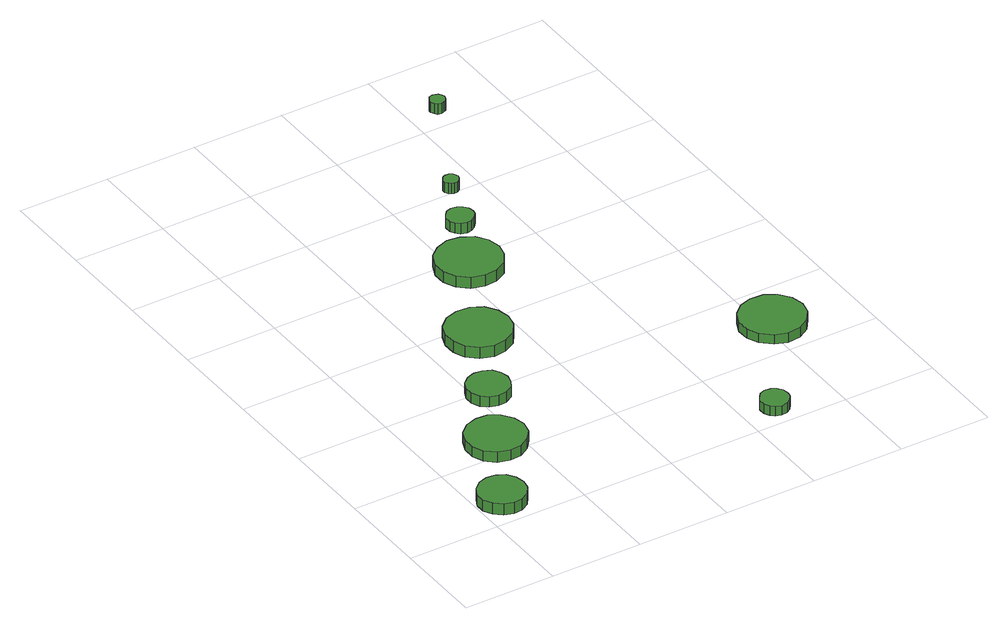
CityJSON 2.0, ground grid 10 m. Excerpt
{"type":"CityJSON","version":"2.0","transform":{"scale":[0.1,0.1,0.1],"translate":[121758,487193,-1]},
"CityObjects":{
"tree1":{"type":"SolitaryVegetationObject","attributes":{"function":"something"},"geometry":[{"type":"MultiSurface","lod":"1","boundaries":[[[0,1,2,3,4,5,6,7,8,9,10,11,12,13,14]],[[15,16,17,18,19,20,21,22,23,24,25,26,27,28,29]],[[0,29,28,1]],[[1,28,27,2]],[[2,27,26,3]],[[3,26,25,4]],[[4,25,24,5]],[[5,24,23,6]],[[6,23,22,7]],[[7,22,21,8]],[[8,21,20,9]],[[9,20,19,10]],[[10,19,18,11]],[[11,18,17,12]],[[12,17,16,13]],[[13,16,15,14]],[[14,15,29,0]]]}]},
"tree2":{"type":"SolitaryVegetationObject","attributes":{"function":"something"},"geometry":[{"type":"MultiSurface","lod":"1","boundaries":[[[30,31,32,33,34,35,36,37,38,39,40,41,42,43,44]],[[45,46,47,48,49,50,51,52,53,54,55,56,57,58,59]],[[30,59,58,31]],[[31,58,57,32]],[[32,57,56,33]],[[33,56,55,34]],[[34,55,54,35]],[[35,54,53,36]],[[36,53,52,37]],[[37,52,51,38]],[[38,51,50,39]],[[39,50,49,40]],[[40,49,48,41]],[[41,48,47,42]],[[42,47,46,43]],[[43,46,45,44]],[[44,45,59,30]]]}]},
"tree3":{"type":"SolitaryVegetationObject","attributes":{"function":"something"},"geometry":[{"type":"MultiSurface","lod":"1","boundaries":[[[60,61,62,63,64,65,66,67,68,69,70,71,72,73,74]],[[75,76,77,78,79,80,81,82,83,84,85,86,87,88,89]],[[60,89,88,61]],[[61,88,87,62]],[[62,87,86,63]],[[63,86,85,64]],[[64,85,84,65]],[[65,84,83,66]],[[66,83,82,67]],[[67,82,81,68]],[[68,81,80,69]],[[69,80,79,70]],[[70,79,78,71]],[[71,78,77,72]],[[72,77,76,73]],[[73,76,75,74]],[[74,75,89,60]]]}]},
"tree4":{"type":"SolitaryVegetationObject","attributes":{"function":"something"},"geometry":[{"type":"MultiSurface","lod":"1","boundaries":[[[90,91,92,93,94,95,96,97,98,99,100,101,102,103,104]],[[105,106,107,108,109,110,111,112,113,114,115,116,117,118,119]],[[90,119,118,91]],[[91,118,117,92]],[[92,117,116,93]],[[93,116,115,94]],[[94,115,114,95]],[[95,114,113,96]],[[96,113,112,97]],[[97,112,111,98]],[[98,111,110,99]],[[99,110,109,100]],[[100,109,108,101]],[[101,108,107,102]],[[102,107,106,103]],[[103,106,105,104]],[[104,105,119,90]]]}]},
"tree5":{"type":"SolitaryVegetationObject","attributes":{"function":"something"},"geometry":[{"type":"MultiSurface","lod":"1","boundaries":[[[120,121,122,123,124,125,126,127,128,129,130,131,132,133,134]],[[135,136,137,138,139,140,141,142,143,144,145,146,147,148,149]],[[120,149,148,121]],[[121,148,147,122]],[[122,147,146,123]],[[123,146,145,124]],[[124,145,144,125]],[[125,144,143,126]],[[126,143,142,127]],[[127,142,141,128]],[[128,141,140,129]],[[129,140,139,130]],[[130,139,138,131]],[[131,138,137,132]],[[132,137,136,133]],[[133,136,135,134]],[[134,135,149,120]]]}]},
"tree6":{"type":"SolitaryVegetationObject","attributes":{"function":"something"},"geometry":[{"type":"MultiSurface","lod":"1","boundaries":[[[150,151,152,153,154,155,156,157,158,159,160,161,162,163,164]],[[165,166,167,168,169,170,171,172,173,174,175,176,177,178,179]],[[150,179,178,151]],[[151,178,177,152]],[[152,177,176,153]],[[153,176,175,154]],[[154,175,174,155]],[[155,174,173,156]],[[156,173,172,157]],[[157,172,171,158]],[[158,171,170,159]],[[159,170,169,160]],[[160,169,168,161]],[[161,168,167,162]],[[162,167,166,163]],[[163,166,165,164]],[[164,165,179,150]]]}]},
"tree7":{"type":"SolitaryVegetationObject","attributes":{"function":"something"},"geometry":[{"type":"MultiSurface","lod":"1","boundaries":[[[180,181,182,183,184,185,186,187,188,189,190,191,192,193,194]],[[195,196,197,198,199,200,201,202,203,204,205,206,207,208,209]],[[180,209,208,181]],[[181,208,207,182]],[[182,207,206,183]],[[183,206,205,184]],[[184,205,204,185]],[[185,204,203,186]],[[186,203,202,187]],[[187,202,201,188]],[[188,201,200,189]],[[189,200,199,190]],[[190,199,198,191]],[[191,198,197,192]],[[192,197,196,193]],[[193,196,195,194]],[[194,195,209,180]]]}]},
"tree8":{"type":"SolitaryVegetationObject","attributes":{"function":"something"},"geometry":[{"type":"MultiSurface","lod":"1","boundaries":[[[210,211,212,213,214,215,216,217,218,219,220,221,222,223,224]],[[225,226,227,228,229,230,231,232,233,234,235,236,237,238,239]],[[210,239,238,211]],[[211,238,237,212]],[[212,237,236,213]],[[213,236,235,214]],[[214,235,234,215]],[[215,234,233,216]],[[216,233,232,217]],[[217,232,231,218]],[[218,231,230,219]],[[219,230,229,220]],[[220,229,228,221]],[[221,228,227,222]],[[222,227,226,223]],[[223,226,225,224]],[[224,225,239,210]]]}]},
"tree9":{"type":"SolitaryVegetationObject","attributes":{"function":"something"},"geometry":[{"type":"MultiSurface","lod":"1","boundaries":[[[240,241,242,243,244,245,246,247,248,249,250,251,252,253,254]],[[255,256,257,258,259,260,261,262,263,264,265,266,267,268,269]],[[240,269,268,241]],[[241,268,267,242]],[[242,267,266,243]],[[243,266,265,244]],[[244,265,264,245]],[[245,264,263,246]],[[246,263,262,247]],[[247,262,261,248]],[[248,261,260,249]],[[249,260,259,250]],[[250,259,258,251]],[[251,258,257,252]],[[252,257,256,253]],[[253,256,255,254]],[[254,255,269,240]]]}]},
"tree10":{"type":"SolitaryVegetationObject","attributes":{"function":"something"},"geometry":[{"type":"MultiSurface","lod":"1","boundaries":[[[270,271,272,273,274,275,276,277,278,279,280,281,282,283,284]],[[285,286,287,288,289,290,291,292,293,294,295,296,297,298,299]],[[270,299,298,271]],[[271,298,297,272]],[[272,297,296,273]],[[273,296,295,274]],[[274,295,294,275]],[[275,294,293,276]],[[276,293,292,277]],[[277,292,291,278]],[[278,291,290,279]],[[279,290,289,280]],[[280,289,288,281]],[[281,288,287,282]],[[282,287,286,283]],[[283,286,285,284]],[[284,285,299,270]]]}]}
},
"vertices":[
[53,35,18],[51,45,18],[45,54,18],[36,59,18],[26,60,18],[16,57,18],[8,50,18],[3,40,18],[3,30,18],[8,20,18],[16,13,18],[26,10,18],[36,11,18],[45,16,18],[51,25,18],[51,25,5],[45,16,5],[36,11,5],[26,10,5],[16,13,5],[8,20,5],[3,30,5],[3,40,5],[8,50,5],[16,57,5],[26,60,5],[36,59,5],[45,54,5],[51,45,5],[53,35,5],
[107,119,17],[104,132,17],[96,143,17],[85,150,17],[72,151,17],[59,147,17],[49,138,17],[44,126,17],[44,113,17],[49,101,17],[59,92,17],[72,88,17],[85,89,17],[96,96,17],[104,106,17],[104,106,5],[96,96,5],[85,89,5],[72,88,5],[59,92,5],[49,101,5],[44,113,5],[44,126,5],[49,138,5],[59,147,5],[72,151,5],[85,150,5],[96,143,5],[104,132,5],[107,119,5],
[137,195,17],[135,204,17],[130,212,17],[121,216,17],[112,217,17],[103,214,17],[96,208,17],[92,199,17],[92,190,17],[96,181,17],[103,175,17],[112,172,17],[121,173,17],[130,178,17],[135,186,17],[135,186,5],[130,178,5],[121,173,5],[112,172,5],[103,175,5],[96,181,5],[92,190,5],[92,199,5],[96,208,5],[103,214,5],[112,217,5],[121,216,5],[130,212,5],[135,204,5],[137,195,5],
[191,278,19],[188,292,19],[180,304,19],[167,311,19],[153,312,19],[139,308,19],[128,298,19],[123,285,19],[123,271,19],[128,258,19],[139,248,19],[153,243,19],[167,245,19],[180,252,19],[188,264,19],[188,264,6],[180,252,6],[167,245,6],[153,243,6],[139,248,6],[128,258,6],[123,271,6],[123,285,6],[128,298,6],[139,308,6],[153,312,6],[167,311,6],[180,304,6],[188,292,6],[191,278,6],
[247,382,20],[244,396,20],[236,408,20],[223,415,20],[209,417,20],[195,412,20],[184,403,20],[178,389,20],[178,375,20],[184,362,20],[195,352,20],[209,348,20],[223,349,20],[236,356,20],[244,368,20],[244,368,7],[236,356,7],[223,349,7],[209,348,7],[195,352,7],[184,362,7],[178,375,7],[178,389,7],[184,403,7],[195,412,7],[209,417,7],[223,415,7],[236,408,7],[244,396,7],[247,382,7],
[351,26,16],[350,33,16],[346,38,16],[341,41,16],[334,42,16],[328,40,16],[324,35,16],[321,30,16],[321,23,16],[324,17,16],[328,13,16],[334,11,16],[341,12,16],[346,15,16],[350,20,16],[350,20,5],[346,15,5],[341,12,5],[334,11,5],[328,13,5],[324,17,5],[321,23,5],[321,30,5],[324,35,5],[328,40,5],[334,42,5],[341,41,5],[346,38,5],[350,33,5],[351,26,5],
[258,446,20],[257,452,20],[253,457,20],[248,460,20],[242,461,20],[236,459,20],[232,455,20],[229,450,20],[229,443,20],[232,438,20],[236,434,20],[242,432,20],[248,433,20],[253,436,20],[257,441,20],[257,441,8],[253,436,8],[248,433,8],[242,432,8],[236,434,8],[232,438,8],[229,443,8],[229,450,8],[232,455,8],[236,459,8],[242,461,8],[248,460,8],[253,457,8],[257,452,8],[258,446,8],
[277,502,21],[276,505,21],[274,508,21],[271,510,21],[267,510,21],[264,509,21],[262,507,21],[260,504,21],[260,500,21],[262,497,21],[264,495,21],[267,494,21],[271,494,21],[274,496,21],[276,499,21],[276,499,9],[274,496,9],[271,494,9],[267,494,9],[264,495,9],[262,497,9],[260,500,9],[260,504,9],[262,507,9],[264,509,9],[267,510,9],[271,510,9],[274,508,9],[276,505,9],[277,502,9],
[444,145,17],[441,159,17],[432,171,17],[420,178,17],[405,179,17],[392,175,17],[381,165,17],[375,152,17],[375,138,17],[381,125,17],[392,115,17],[405,110,17],[420,112,17],[432,119,17],[441,131,17],[441,131,6],[432,119,6],[420,112,6],[405,110,6],[392,115,6],[381,125,6],[375,138,6],[375,152,6],[381,165,6],[392,175,6],[405,179,6],[420,178,6],[432,171,6],[441,159,6],[444,145,6],
[337,621,23],[336,624,23],[334,627,23],[331,628,23],[328,629,23],[324,628,23],[322,625,23],[320,622,23],[320,619,23],[322,616,23],[324,613,23],[328,612,23],[331,613,23],[334,614,23],[336,617,23],[336,617,11],[334,614,11],[331,613,11],[328,612,11],[324,613,11],[322,616,11],[320,619,11],[320,622,11],[322,625,11],[324,628,11],[328,629,11],[331,628,11],[334,627,11],[336,624,11],[337,621,11]
]}
